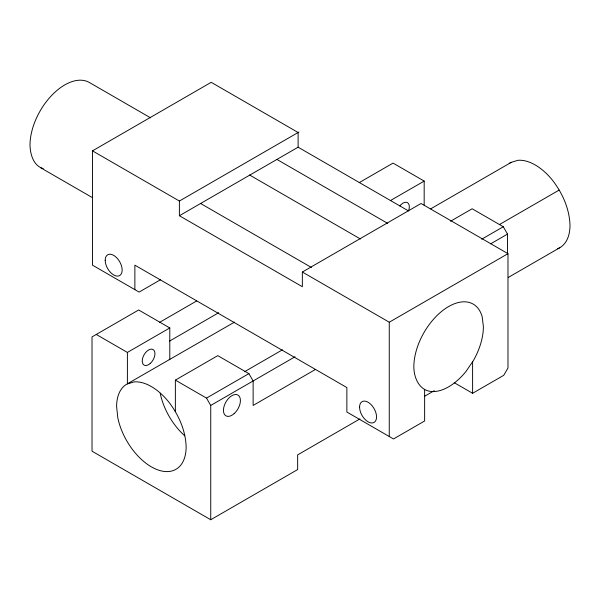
<?xml version="1.0" encoding="UTF-8"?>
<svg xmlns="http://www.w3.org/2000/svg" width="600" height="600" viewBox="0 0 600 600"><rect width="100%" height="100%" fill="white"/><g stroke="black" fill="none" stroke-linecap="round" stroke-linejoin="round"><path stroke-width="0.9" d="M424.17 205.192L424.185 181.08L393.045 163.102L359.212 182.64M472.605 361.763L473.205 360.885A49.17 28.388 -60 0 0 483.39 326.618L482.205 316.913A49.17 28.388 -60 0 0 444.082 309.51A49.17 28.388 -60 0 0 413.85 366.765C413.82 377.528 419.13 390.397 431.235 391.493A49.17 28.388 -60 0 0 466.005 371.423L472.605 361.763L472.605 393.293L454.207 382.673M160.672 279.645L139.118 292.087L92.475 265.163L92.475 150.863L211.192 82.32L298.11 132.502L298.11 147.195L179.392 215.73L179.392 201.045L298.965 132.007M159.502 322.418L196.718 300.93M96.262 334.455L127.395 352.425L169.792 327.945L169.792 359.475L169.192 359.663M390.585 200.475L424.185 181.08M169.373 341.197L218.73 312.705M179.392 215.73L302.347 286.718L302.347 272.032L421.065 203.49L507.982 253.673L507.982 367.972L503.737 375.315L472.605 393.293M234.525 322.103L126.795 384.143A49.17 28.388 60 0 0 116.61 406.65L117.795 417.72A49.17 28.388 60 0 0 155.917 469.14A49.17 28.388 60 0 0 186.142 446.79C185.602 430.388 178.65 414.877 168.765 401.993A49.17 28.388 60 0 0 133.995 381.915L127.395 383.955L127.395 352.425M430.62 208.89L511.252 162.352L517.852 160.312A49.17 28.388 60 0 1 552.615 180.382C562.507 193.267 569.46 208.778 570 225.188A49.17 28.388 60 0 1 557.588 248.767M175.365 411.653L175.365 380.123L217.763 355.642L248.895 373.62L253.132 380.962L253.132 405.442L315.435 369.472M450.548 221.243L472.147 208.77L503.28 226.748L507.525 234.09L507.525 253.763M244.462 371.752L282.487 349.8M499.553 224.483L559.215 190.042M175.365 380.123L206.498 398.092L248.895 373.62M481.688 239.22L503.28 226.748M359.94 418.912L297.653 454.875L297.653 469.56L210.735 519.743L210.735 405.442L295.043 356.76M490.725 243.788L507.525 234.09M302.347 272.032L389.265 322.215L507.982 253.673M508.215 277.485L559.815 247.695M424.627 396.248L434.287 390.675M511.252 162.352L510.653 162.532A49.17 28.388 60 0 0 509.265 163.425M43.26 168.593C33.398 165.9 30.233 154.23 30 145.132A49.17 28.388 -60 0 1 51.465 95.655A49.17 28.388 -60 0 1 89.347 82.485L150.63 117.87M298.11 147.195L408.12 210.705M276.907 159.428L387.728 223.41M249.562 174.99L360.413 238.987M200.595 203.49L311.415 267.472M92.475 150.863L179.392 201.045M40.785 167.828L92.385 197.625M169.792 327.945L138.66 309.975L92.017 336.9L92.017 451.2L210.735 519.743M206.498 398.092L210.735 405.442M424.635 389.46L424.635 420.982L393.502 438.96L346.868 412.035L346.868 387.555L134.873 265.163L134.873 289.642M389.265 322.215L389.265 436.515M399.803 205.928A8.992 5.19 -60 0 1 407.482 202.665A8.992 5.19 -60 0 1 408.487 210.945M184.778 435.825A49.17 28.388 60 0 1 160.192 393.248M150.24 363.465A8.992 5.19 -60 0 0 153.09 349.538A8.992 5.19 -60 0 0 142.447 358.972A8.992 5.19 -60 0 0 150.24 363.465M234.127 413.632A11.992 6.923 -60 0 0 237.93 395.055A11.992 6.923 -60 0 0 223.74 407.632A11.992 6.923 -60 0 0 234.127 413.632M105.195 260.265A11.992 6.923 60 0 0 117.915 276.09A11.992 6.923 60 0 0 117.915 259.132A11.992 6.923 60 0 0 105.195 260.265M359.587 407.138A11.992 6.923 60 0 0 372.308 422.963A11.992 6.923 60 0 0 372.308 406.005A11.992 6.923 60 0 0 359.587 407.138"/></g></svg>
